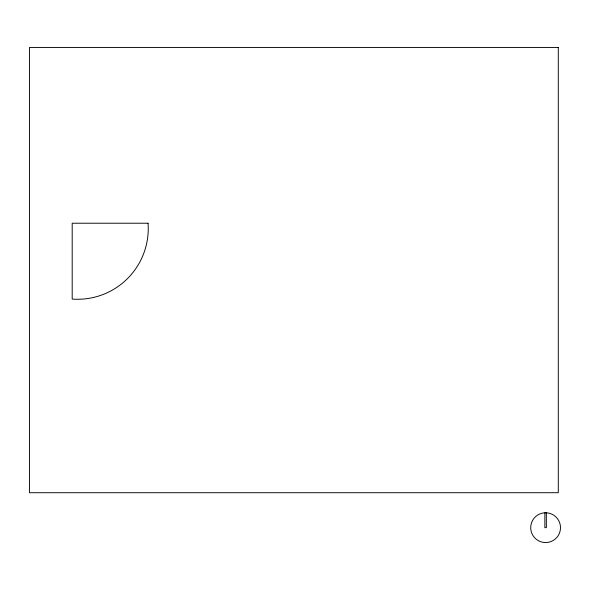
<?xml version="1.0" encoding="UTF-8"?>
<svg xmlns="http://www.w3.org/2000/svg" width="590" height="590" viewBox="0 0 590 590"><rect width="100%" height="100%" fill="white"/><g stroke="black" fill="none" stroke-linecap="round" stroke-linejoin="round"><path stroke-width="0.89" d="M546.347 512.828L546.347 527.674L544.865 527.674L544.865 512.828M545.602 512.776L543.663 512.902A14.898 14.898 0 0 0 533.043 535.676A14.898 14.898 0 0 0 558.17 535.676A14.898 14.898 0 0 0 547.55 512.902L545.602 512.776M558.288 47.436L29.5 47.436L29.5 492.716L558.288 492.716L558.288 47.436M148.053 223.227L72.194 223.227L72.194 299.078A70.741 70.741 0 0 0 148.053 223.227"/></g></svg>
